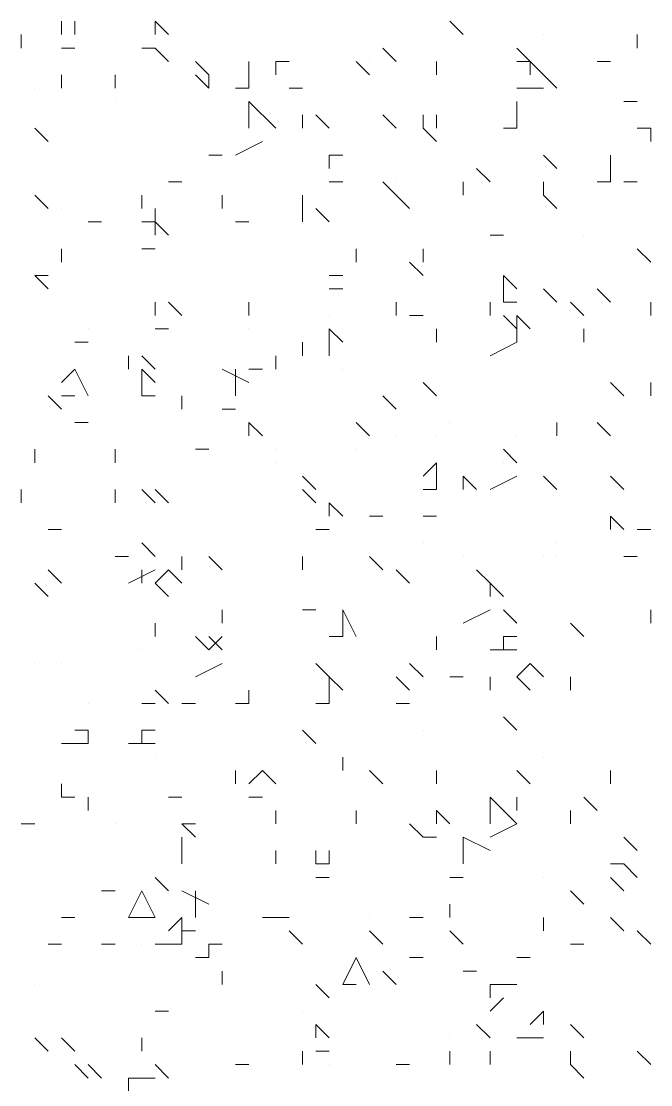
# Model space of a CAD drawing. Header units: millimetres. Extents: x 2928 to 3112, y 1220 to 1280.
# Drawn here: x 2999.8988 to 3000.0555, y 1263.0023 to 1263.2673 of the extents above; entities that cross this region are included whole.
import ezdxf

# ---------------------------------------------------------------- set-up
doc = ezdxf.new("R2010")
doc.units = ezdxf.units.MM

msp = doc.modelspace()

# ---------------------------------------------------------------- linework, layer by layer
at = {"color": 92, "linetype": 'Continuous', "lineweight": 5, "true_color": 0x00b800}
for points in [[(2999.90882, 1263.26727), (2999.90882, 1263.26394), (2999.90882, 1263.26394)], [(2999.91215, 1263.26727), (2999.91215, 1263.26394), (2999.91215, 1263.26394)], [(2999.93215, 1263.26727), (2999.93549, 1263.26394), (2999.93549, 1263.26394)], [(2999.93215, 1263.26727), (2999.93215, 1263.26394), (2999.93215, 1263.26394)], [(3000.00882, 1263.26394), (3000.00549, 1263.26727), (3000.00549, 1263.26727)], [(2999.89882, 1263.2606), (2999.89882, 1263.26394), (2999.89882, 1263.26394)], [(3000.05216, 1263.2606), (3000.05216, 1263.26394), (3000.05216, 1263.26394)], [(2999.90882, 1263.2606), (2999.91215, 1263.2606), (2999.91215, 1263.2606)], [(2999.92882, 1263.2606), (2999.93215, 1263.2606), (2999.93215, 1263.2606)], [(2999.93549, 1263.25727), (2999.93215, 1263.2606), (2999.93215, 1263.2606)], [(2999.99216, 1263.25727), (2999.98882, 1263.2606), (2999.98882, 1263.2606)], [(3000.02216, 1263.2606), (3000.02882, 1263.25394), (3000.02882, 1263.25394)], [(2999.94549, 1263.25394), (2999.94215, 1263.25727), (2999.94215, 1263.25727)], [(2999.95549, 1263.25727), (2999.95549, 1263.2506), (2999.95549, 1263.2506)], [(2999.96216, 1263.25394), (2999.96216, 1263.25727), (2999.96216, 1263.25727)], [(2999.96549, 1263.25727), (2999.96216, 1263.25727), (2999.96216, 1263.25727)], [(2999.98549, 1263.25394), (2999.98216, 1263.25727), (2999.98216, 1263.25727)], [(3000.00216, 1263.25394), (3000.00216, 1263.25727), (3000.00216, 1263.25727)], [(3000.02549, 1263.25727), (3000.02216, 1263.25727), (3000.02216, 1263.25727)], [(3000.02549, 1263.25727), (3000.02549, 1263.25394), (3000.02549, 1263.25394)], [(3000.04549, 1263.25727), (3000.04216, 1263.25727), (3000.04216, 1263.25727)], [(2999.90882, 1263.2506), (2999.90882, 1263.25394), (2999.90882, 1263.25394)], [(2999.92215, 1263.2506), (2999.92215, 1263.25394), (2999.92215, 1263.25394)], [(2999.94549, 1263.2506), (2999.94215, 1263.25394), (2999.94215, 1263.25394)], [(2999.94549, 1263.2506), (2999.94549, 1263.25394), (2999.94549, 1263.25394)], [(2999.95549, 1263.25394), (2999.95549, 1263.2506), (2999.95549, 1263.2506)], [(3000.03216, 1263.2506), (3000.02882, 1263.25394), (3000.02882, 1263.25394)], [(2999.95215, 1263.2506), (2999.95549, 1263.2506), (2999.95549, 1263.2506)], [(2999.96882, 1263.2506), (2999.96549, 1263.2506), (2999.96549, 1263.2506)], [(3000.02216, 1263.2506), (3000.02882, 1263.2506), (3000.02882, 1263.2506)], [(2999.95549, 1263.24727), (2999.96216, 1263.2406), (2999.96216, 1263.2406)], [(2999.95549, 1263.24727), (2999.95549, 1263.2406), (2999.95549, 1263.2406)], [(3000.02216, 1263.24727), (3000.02216, 1263.24394), (3000.02216, 1263.24394)], [(3000.02216, 1263.24727), (3000.02216, 1263.2406), (3000.02216, 1263.2406)], [(3000.05216, 1263.24727), (3000.04882, 1263.24727), (3000.04882, 1263.24727)], [(2999.96882, 1263.2406), (2999.96882, 1263.24394), (2999.96882, 1263.24394)], [(2999.97549, 1263.2406), (2999.97216, 1263.24394), (2999.97216, 1263.24394)], [(2999.99216, 1263.2406), (2999.98882, 1263.24394), (2999.98882, 1263.24394)], [(2999.99882, 1263.24394), (2999.99882, 1263.2406), (2999.99882, 1263.2406)], [(3000.00216, 1263.24394), (3000.00216, 1263.2406), (3000.00216, 1263.2406)], [(2999.90549, 1263.23727), (2999.90215, 1263.2406), (2999.90215, 1263.2406)], [(2999.99882, 1263.2406), (3000.00216, 1263.23727), (3000.00216, 1263.23727)], [(3000.01882, 1263.2406), (3000.02216, 1263.2406), (3000.02216, 1263.2406)], [(3000.05549, 1263.2406), (3000.05216, 1263.2406), (3000.05216, 1263.2406)], [(3000.05549, 1263.23727), (3000.05549, 1263.2406), (3000.05549, 1263.2406)], [(2999.95215, 1263.23394), (2999.95882, 1263.23727), (2999.95882, 1263.23727)], [(2999.94882, 1263.23394), (2999.94549, 1263.23394), (2999.94549, 1263.23394)], [(2999.97549, 1263.23394), (2999.97882, 1263.23394), (2999.97882, 1263.23394)], [(2999.97549, 1263.23394), (2999.97549, 1263.2306), (2999.97549, 1263.2306)], [(3000.03216, 1263.2306), (3000.02882, 1263.23394), (3000.02882, 1263.23394)], [(3000.04549, 1263.23394), (3000.04549, 1263.22727), (3000.04549, 1263.22727)], [(3000.04549, 1263.23394), (3000.04549, 1263.22727), (3000.04549, 1263.22727)], [(3000.01549, 1263.22727), (3000.01216, 1263.2306), (3000.01216, 1263.2306)], [(2999.93882, 1263.22727), (2999.93549, 1263.22727), (2999.93549, 1263.22727)], [(2999.97549, 1263.22727), (2999.97882, 1263.22727), (2999.97882, 1263.22727)], [(2999.99216, 1263.22393), (2999.98882, 1263.22727), (2999.98882, 1263.22727)], [(3000.00882, 1263.22393), (3000.00882, 1263.22727), (3000.00882, 1263.22727)], [(3000.02882, 1263.22393), (3000.02882, 1263.22727), (3000.02882, 1263.22727)], [(3000.04216, 1263.22727), (3000.04549, 1263.22727), (3000.04549, 1263.22727)], [(3000.05216, 1263.22727), (3000.04882, 1263.22727), (3000.04882, 1263.22727)], [(2999.90549, 1263.2206), (2999.90215, 1263.22393), (2999.90215, 1263.22393)], [(2999.92882, 1263.2206), (2999.92882, 1263.22393), (2999.92882, 1263.22393)], [(2999.94882, 1263.2206), (2999.94882, 1263.22393), (2999.94882, 1263.22393)], [(2999.96882, 1263.2206), (2999.96882, 1263.22393), (2999.96882, 1263.22393)], [(2999.99549, 1263.2206), (2999.99216, 1263.22393), (2999.99216, 1263.22393)], [(3000.03216, 1263.2206), (3000.02882, 1263.22393), (3000.02882, 1263.22393)], [(2999.93215, 1263.2206), (2999.93215, 1263.21727), (2999.93215, 1263.21727)], [(2999.96882, 1263.21727), (2999.96882, 1263.2206), (2999.96882, 1263.2206)], [(2999.97549, 1263.21727), (2999.97216, 1263.2206), (2999.97216, 1263.2206)], [(2999.91882, 1263.21727), (2999.91549, 1263.21727), (2999.91549, 1263.21727)], [(2999.92882, 1263.21727), (2999.93215, 1263.21727), (2999.93215, 1263.21727)], [(2999.93215, 1263.21727), (2999.93549, 1263.21393), (2999.93549, 1263.21393)], [(2999.93215, 1263.21727), (2999.93215, 1263.21393), (2999.93215, 1263.21393)], [(2999.95549, 1263.21727), (2999.95215, 1263.21727), (2999.95215, 1263.21727)], [(3000.01882, 1263.21393), (3000.01549, 1263.21393), (3000.01549, 1263.21393)], [(2999.90882, 1263.20727), (2999.90882, 1263.2106), (2999.90882, 1263.2106)], [(2999.93215, 1263.2106), (2999.92882, 1263.2106), (2999.92882, 1263.2106)], [(2999.98216, 1263.20727), (2999.98216, 1263.2106), (2999.98216, 1263.2106)], [(2999.99882, 1263.20727), (2999.99882, 1263.2106), (2999.99882, 1263.2106)], [(3000.05549, 1263.20727), (3000.05216, 1263.2106), (3000.05216, 1263.2106)], [(2999.99882, 1263.20393), (2999.99549, 1263.20727), (2999.99549, 1263.20727)], [(2999.90549, 1263.20393), (2999.90215, 1263.20393), (2999.90215, 1263.20393)], [(2999.90549, 1263.2006), (2999.90215, 1263.20393), (2999.90215, 1263.20393)], [(2999.97882, 1263.20393), (2999.97549, 1263.20393), (2999.97549, 1263.20393)], [(3000.01882, 1263.20393), (3000.02216, 1263.2006), (3000.02216, 1263.2006)], [(3000.01882, 1263.20393), (3000.01882, 1263.19727), (3000.01882, 1263.19727)], [(2999.97549, 1263.2006), (2999.97882, 1263.2006), (2999.97882, 1263.2006)], [(3000.03216, 1263.19727), (3000.02882, 1263.2006), (3000.02882, 1263.2006)], [(3000.04549, 1263.19727), (3000.04216, 1263.2006), (3000.04216, 1263.2006)], [(2999.93215, 1263.19393), (2999.93215, 1263.19727), (2999.93215, 1263.19727)], [(2999.93882, 1263.19393), (2999.93549, 1263.19727), (2999.93549, 1263.19727)], [(2999.95549, 1263.19393), (2999.95549, 1263.19727), (2999.95549, 1263.19727)], [(2999.99216, 1263.19393), (2999.99216, 1263.19727), (2999.99216, 1263.19727)], [(3000.01549, 1263.19393), (3000.01549, 1263.19727), (3000.01549, 1263.19727)], [(3000.01882, 1263.19727), (3000.02216, 1263.19727), (3000.02216, 1263.19727)], [(3000.03882, 1263.19393), (3000.03549, 1263.19727), (3000.03549, 1263.19727)], [(3000.05549, 1263.19393), (3000.05549, 1263.19727), (3000.05549, 1263.19727)], [(2999.99882, 1263.19393), (2999.99549, 1263.19393), (2999.99549, 1263.19393)], [(3000.01882, 1263.19393), (3000.02216, 1263.1906), (3000.02216, 1263.1906)], [(3000.02216, 1263.19393), (3000.02216, 1263.18727), (3000.02216, 1263.18727)], [(3000.02216, 1263.19393), (3000.02549, 1263.1906), (3000.02549, 1263.1906)], [(2999.93549, 1263.1906), (2999.93215, 1263.1906), (2999.93215, 1263.1906)], [(2999.97549, 1263.1906), (2999.97882, 1263.18727), (2999.97882, 1263.18727)], [(2999.97549, 1263.1906), (2999.97549, 1263.18727), (2999.97549, 1263.18727)], [(3000.00216, 1263.18727), (3000.00216, 1263.1906), (3000.00216, 1263.1906)], [(3000.02216, 1263.1906), (3000.02216, 1263.18727), (3000.02216, 1263.18727)], [(3000.03882, 1263.18727), (3000.03882, 1263.1906), (3000.03882, 1263.1906)], [(2999.91549, 1263.18727), (2999.91215, 1263.18727), (2999.91215, 1263.18727)], [(2999.96882, 1263.18393), (2999.96882, 1263.18727), (2999.96882, 1263.18727)], [(2999.97549, 1263.18393), (2999.97549, 1263.18727), (2999.97549, 1263.18727)], [(3000.01549, 1263.18393), (3000.02216, 1263.18727), (3000.02216, 1263.18727)], [(2999.92549, 1263.1806), (2999.92549, 1263.18393), (2999.92549, 1263.18393)], [(2999.93215, 1263.1806), (2999.92882, 1263.18393), (2999.92882, 1263.18393)], [(2999.96216, 1263.1806), (2999.96216, 1263.18393), (2999.96216, 1263.18393)], [(2999.91215, 1263.1806), (2999.90882, 1263.17727), (2999.90882, 1263.17727)], [(2999.91215, 1263.1806), (2999.91549, 1263.17393), (2999.91549, 1263.17393)], [(2999.92882, 1263.1806), (2999.93215, 1263.17727), (2999.93215, 1263.17727)], [(2999.92882, 1263.1806), (2999.92882, 1263.17393), (2999.92882, 1263.17393)], [(2999.94882, 1263.1806), (2999.95549, 1263.17727), (2999.95549, 1263.17727)], [(2999.95215, 1263.1806), (2999.95215, 1263.17393), (2999.95215, 1263.17393)], [(2999.95882, 1263.1806), (2999.95549, 1263.1806), (2999.95549, 1263.1806)], [(3000.00216, 1263.17393), (2999.99882, 1263.17727), (2999.99882, 1263.17727)], [(3000.04882, 1263.17393), (3000.04549, 1263.17727), (3000.04549, 1263.17727)], [(3000.05549, 1263.17393), (3000.05549, 1263.17727), (3000.05549, 1263.17727)], [(2999.90882, 1263.1706), (2999.90549, 1263.17393), (2999.90549, 1263.17393)], [(2999.90882, 1263.17393), (2999.91215, 1263.17393), (2999.91215, 1263.17393)], [(2999.92882, 1263.17393), (2999.93215, 1263.17393), (2999.93215, 1263.17393)], [(2999.93882, 1263.1706), (2999.93882, 1263.17393), (2999.93882, 1263.17393)], [(2999.99216, 1263.1706), (2999.98882, 1263.17393), (2999.98882, 1263.17393)], [(2999.94882, 1263.1706), (2999.95215, 1263.1706), (2999.95215, 1263.1706)], [(2999.91549, 1263.16727), (2999.91215, 1263.16727), (2999.91215, 1263.16727)], [(2999.95549, 1263.16727), (2999.95882, 1263.16393), (2999.95882, 1263.16393)], [(2999.95549, 1263.16727), (2999.95549, 1263.16393), (2999.95549, 1263.16393)], [(2999.98549, 1263.16393), (2999.98216, 1263.16727), (2999.98216, 1263.16727)], [(3000.03216, 1263.16393), (3000.03216, 1263.16727), (3000.03216, 1263.16727)], [(3000.04549, 1263.16393), (3000.04216, 1263.16727), (3000.04216, 1263.16727)], [(2999.90215, 1263.15727), (2999.90215, 1263.1606), (2999.90215, 1263.1606)], [(2999.92215, 1263.15727), (2999.92215, 1263.1606), (2999.92215, 1263.1606)], [(2999.94549, 1263.1606), (2999.94215, 1263.1606), (2999.94215, 1263.1606)], [(3000.01882, 1263.1606), (3000.02216, 1263.15727), (3000.02216, 1263.15727)], [(3000.00216, 1263.15727), (2999.99882, 1263.15393), (2999.99882, 1263.15393)], [(3000.00216, 1263.15727), (3000.00216, 1263.1506), (3000.00216, 1263.1506)], [(2999.97216, 1263.1506), (2999.96882, 1263.15393), (2999.96882, 1263.15393)], [(3000.00882, 1263.1506), (3000.00882, 1263.15393), (3000.00882, 1263.15393)], [(3000.01216, 1263.1506), (3000.00882, 1263.15393), (3000.00882, 1263.15393)], [(3000.01549, 1263.1506), (3000.02216, 1263.15393), (3000.02216, 1263.15393)], [(3000.03216, 1263.1506), (3000.02882, 1263.15393), (3000.02882, 1263.15393)], [(3000.04882, 1263.1506), (3000.04549, 1263.15393), (3000.04549, 1263.15393)], [(2999.89882, 1263.14727), (2999.89882, 1263.1506), (2999.89882, 1263.1506)], [(2999.92215, 1263.14727), (2999.92215, 1263.1506), (2999.92215, 1263.1506)], [(2999.93215, 1263.14727), (2999.92882, 1263.1506), (2999.92882, 1263.1506)], [(2999.93549, 1263.14727), (2999.93215, 1263.1506), (2999.93215, 1263.1506)], [(2999.97216, 1263.14727), (2999.96882, 1263.1506), (2999.96882, 1263.1506)], [(2999.99882, 1263.1506), (3000.00216, 1263.1506), (3000.00216, 1263.1506)], [(2999.97549, 1263.14727), (2999.97882, 1263.14393), (2999.97882, 1263.14393)], [(2999.97549, 1263.14727), (2999.97549, 1263.14393), (2999.97549, 1263.14393)], [(2999.98882, 1263.14393), (2999.98549, 1263.14393), (2999.98549, 1263.14393)], [(3000.00216, 1263.14393), (2999.99882, 1263.14393), (2999.99882, 1263.14393)], [(3000.04549, 1263.14393), (3000.04882, 1263.1406), (3000.04882, 1263.1406)], [(3000.04549, 1263.14393), (3000.04549, 1263.1406), (3000.04549, 1263.1406)], [(2999.90882, 1263.1406), (2999.90549, 1263.1406), (2999.90549, 1263.1406)], [(2999.97216, 1263.1406), (2999.97549, 1263.1406), (2999.97549, 1263.1406)], [(3000.05549, 1263.1406), (3000.05216, 1263.1406), (3000.05216, 1263.1406)], [(2999.92882, 1263.13727), (2999.93215, 1263.13393), (2999.93215, 1263.13393)], [(2999.92549, 1263.13393), (2999.92215, 1263.13393), (2999.92215, 1263.13393)], [(2999.93882, 1263.1306), (2999.93882, 1263.13393), (2999.93882, 1263.13393)], [(2999.94882, 1263.1306), (2999.94549, 1263.13393), (2999.94549, 1263.13393)], [(2999.96882, 1263.1306), (2999.96882, 1263.13393), (2999.96882, 1263.13393)], [(2999.98882, 1263.1306), (2999.98549, 1263.13393), (2999.98549, 1263.13393)], [(3000.05216, 1263.13393), (3000.04882, 1263.13393), (3000.04882, 1263.13393)], [(2999.90882, 1263.12727), (2999.90549, 1263.1306), (2999.90549, 1263.1306)], [(2999.92549, 1263.12727), (2999.93215, 1263.1306), (2999.93215, 1263.1306)], [(2999.92882, 1263.12727), (2999.92882, 1263.1306), (2999.92882, 1263.1306)], [(2999.93549, 1263.1306), (2999.93215, 1263.12727), (2999.93215, 1263.12727)], [(2999.93549, 1263.1306), (2999.93882, 1263.12727), (2999.93882, 1263.12727)], [(2999.99549, 1263.12727), (2999.99216, 1263.1306), (2999.99216, 1263.1306)], [(3000.01549, 1263.12727), (3000.01216, 1263.1306), (3000.01216, 1263.1306)], [(2999.90549, 1263.12393), (2999.90215, 1263.12727), (2999.90215, 1263.12727)], [(2999.93215, 1263.12727), (2999.93549, 1263.12393), (2999.93549, 1263.12393)], [(3000.01549, 1263.12727), (3000.01882, 1263.12393), (3000.01882, 1263.12393)], [(3000.01549, 1263.12727), (3000.01549, 1263.12393), (3000.01549, 1263.12393)], [(2999.94882, 1263.11727), (2999.94882, 1263.1206), (2999.94882, 1263.1206)], [(2999.97216, 1263.1206), (2999.96882, 1263.1206), (2999.96882, 1263.1206)], [(2999.97216, 1263.1206), (2999.96882, 1263.1206), (2999.96882, 1263.1206)], [(2999.97882, 1263.1206), (2999.98216, 1263.11393), (2999.98216, 1263.11393)], [(2999.97882, 1263.1206), (2999.97882, 1263.11393), (2999.97882, 1263.11393)], [(3000.00882, 1263.11727), (3000.01549, 1263.1206), (3000.01549, 1263.1206)], [(3000.02216, 1263.11727), (3000.01882, 1263.1206), (3000.01882, 1263.1206)], [(3000.05549, 1263.11727), (3000.05549, 1263.1206), (3000.05549, 1263.1206)], [(2999.93215, 1263.11393), (2999.93215, 1263.11727), (2999.93215, 1263.11727)], [(3000.03882, 1263.11393), (3000.03549, 1263.11727), (3000.03549, 1263.11727)], [(2999.94549, 1263.1106), (2999.94215, 1263.11393), (2999.94215, 1263.11393)], [(2999.94549, 1263.11393), (2999.94882, 1263.1106), (2999.94882, 1263.1106)], [(2999.94882, 1263.11393), (2999.94549, 1263.1106), (2999.94549, 1263.1106)], [(2999.97549, 1263.11393), (2999.97882, 1263.11393), (2999.97882, 1263.11393)], [(3000.00216, 1263.1106), (3000.00216, 1263.11393), (3000.00216, 1263.11393)], [(3000.01882, 1263.11393), (3000.02216, 1263.11393), (3000.02216, 1263.11393)], [(3000.01882, 1263.11393), (3000.01882, 1263.1106), (3000.01882, 1263.1106)], [(3000.01549, 1263.1106), (3000.02216, 1263.1106), (3000.02216, 1263.1106)], [(2999.94215, 1263.10393), (2999.94882, 1263.10727), (2999.94882, 1263.10727)], [(2999.97549, 1263.10393), (2999.97216, 1263.10727), (2999.97216, 1263.10727)], [(2999.99882, 1263.10393), (2999.99549, 1263.10727), (2999.99549, 1263.10727)], [(3000.02549, 1263.10727), (3000.02216, 1263.10393), (3000.02216, 1263.10393)], [(3000.02549, 1263.10727), (3000.02882, 1263.10393), (3000.02882, 1263.10393)], [(2999.97549, 1263.10393), (2999.97882, 1263.1006), (2999.97882, 1263.1006)], [(2999.97549, 1263.10393), (2999.97549, 1263.1006), (2999.97549, 1263.1006)], [(2999.99549, 1263.1006), (2999.99216, 1263.10393), (2999.99216, 1263.10393)], [(3000.00882, 1263.10393), (3000.00549, 1263.10393), (3000.00549, 1263.10393)], [(3000.01549, 1263.1006), (3000.01549, 1263.10393), (3000.01549, 1263.10393)], [(3000.02216, 1263.10393), (3000.02549, 1263.1006), (3000.02549, 1263.1006)], [(3000.03549, 1263.1006), (3000.03549, 1263.10393), (3000.03549, 1263.10393)], [(3000.03549, 1263.1006), (3000.03549, 1263.10393), (3000.03549, 1263.10393)], [(2999.93549, 1263.09727), (2999.93215, 1263.1006), (2999.93215, 1263.1006)], [(2999.95549, 1263.09727), (2999.95549, 1263.1006), (2999.95549, 1263.1006)], [(2999.97549, 1263.09727), (2999.97549, 1263.1006), (2999.97549, 1263.1006)], [(2999.93215, 1263.09727), (2999.92882, 1263.09727), (2999.92882, 1263.09727)], [(2999.94215, 1263.09727), (2999.93882, 1263.09727), (2999.93882, 1263.09727)], [(2999.95549, 1263.09727), (2999.95215, 1263.09727), (2999.95215, 1263.09727)], [(2999.97216, 1263.09727), (2999.97549, 1263.09727), (2999.97549, 1263.09727)], [(2999.99549, 1263.09727), (2999.99216, 1263.09727), (2999.99216, 1263.09727)], [(3000.02216, 1263.0906), (3000.01882, 1263.09393), (3000.01882, 1263.09393)], [(2999.91549, 1263.0906), (2999.91215, 1263.0906), (2999.91215, 1263.0906)], [(2999.91549, 1263.0906), (2999.91549, 1263.08727), (2999.91549, 1263.08727)], [(2999.92882, 1263.0906), (2999.93215, 1263.0906), (2999.93215, 1263.0906)], [(2999.92882, 1263.0906), (2999.92882, 1263.08727), (2999.92882, 1263.08727)], [(2999.97216, 1263.08727), (2999.96882, 1263.0906), (2999.96882, 1263.0906)], [(2999.90882, 1263.08727), (2999.91549, 1263.08727), (2999.91549, 1263.08727)], [(2999.91215, 1263.08727), (2999.90882, 1263.08727), (2999.90882, 1263.08727)], [(2999.92549, 1263.08727), (2999.93215, 1263.08727), (2999.93215, 1263.08727)], [(2999.97882, 1263.0806), (2999.97882, 1263.08393), (2999.97882, 1263.08393)], [(2999.95215, 1263.07727), (2999.95215, 1263.0806), (2999.95215, 1263.0806)], [(2999.95882, 1263.0806), (2999.95549, 1263.07727), (2999.95549, 1263.07727)], [(2999.95882, 1263.0806), (2999.96216, 1263.07727), (2999.96216, 1263.07727)], [(2999.98882, 1263.07727), (2999.98549, 1263.0806), (2999.98549, 1263.0806)], [(3000.00216, 1263.07727), (3000.00216, 1263.0806), (3000.00216, 1263.0806)], [(3000.02549, 1263.07727), (3000.02216, 1263.0806), (3000.02216, 1263.0806)], [(3000.04549, 1263.07727), (3000.04549, 1263.0806), (3000.04549, 1263.0806)], [(2999.90882, 1263.07393), (2999.90882, 1263.07727), (2999.90882, 1263.07727)], [(2999.91215, 1263.07393), (2999.90882, 1263.07393), (2999.90882, 1263.07393)], [(2999.91549, 1263.0706), (2999.91549, 1263.07393), (2999.91549, 1263.07393)], [(2999.93882, 1263.07393), (2999.93549, 1263.07393), (2999.93549, 1263.07393)], [(2999.95549, 1263.07393), (2999.95882, 1263.07393), (2999.95882, 1263.07393)], [(3000.01549, 1263.07393), (3000.02216, 1263.06727), (3000.02216, 1263.06727)], [(3000.01549, 1263.07393), (3000.01549, 1263.06727), (3000.01549, 1263.06727)], [(3000.02216, 1263.0706), (3000.02216, 1263.07393), (3000.02216, 1263.07393)], [(3000.04216, 1263.0706), (3000.03882, 1263.07393), (3000.03882, 1263.07393)], [(2999.96216, 1263.06727), (2999.96216, 1263.0706), (2999.96216, 1263.0706)], [(2999.98216, 1263.06727), (2999.98216, 1263.0706), (2999.98216, 1263.0706)], [(3000.00216, 1263.0706), (3000.00549, 1263.06727), (3000.00549, 1263.06727)], [(3000.00216, 1263.06727), (3000.00216, 1263.0706), (3000.00216, 1263.0706)], [(3000.00216, 1263.06727), (3000.00216, 1263.0706), (3000.00216, 1263.0706)], [(3000.01549, 1263.06727), (3000.01549, 1263.0706), (3000.01549, 1263.0706)], [(3000.03549, 1263.06727), (3000.03549, 1263.0706), (3000.03549, 1263.0706)], [(2999.90215, 1263.06727), (2999.89882, 1263.06727), (2999.89882, 1263.06727)], [(2999.94215, 1263.06727), (2999.93882, 1263.06727), (2999.93882, 1263.06727)], [(2999.94215, 1263.06393), (2999.93882, 1263.06727), (2999.93882, 1263.06727)], [(2999.99882, 1263.06393), (2999.99549, 1263.06727), (2999.99549, 1263.06727)], [(3000.01549, 1263.06393), (3000.02216, 1263.06727), (3000.02216, 1263.06727)], [(2999.93882, 1263.0606), (2999.93882, 1263.06393), (2999.93882, 1263.06393)], [(2999.99882, 1263.06393), (3000.00216, 1263.06393), (3000.00216, 1263.06393)], [(3000.00882, 1263.06393), (3000.01549, 1263.0606), (3000.01549, 1263.0606)], [(3000.00882, 1263.06393), (3000.00882, 1263.05727), (3000.00882, 1263.05727)], [(3000.05216, 1263.0606), (3000.04882, 1263.06393), (3000.04882, 1263.06393)], [(2999.93882, 1263.05727), (2999.93882, 1263.0606), (2999.93882, 1263.0606)], [(2999.96216, 1263.05727), (2999.96216, 1263.0606), (2999.96216, 1263.0606)], [(2999.97216, 1263.0606), (2999.97216, 1263.05727), (2999.97216, 1263.05727)], [(2999.97549, 1263.0606), (2999.97549, 1263.05727), (2999.97549, 1263.05727)], [(2999.97549, 1263.05727), (2999.97216, 1263.05727), (2999.97216, 1263.05727)], [(3000.04882, 1263.05727), (3000.04549, 1263.05727), (3000.04549, 1263.05727)], [(3000.04882, 1263.05727), (3000.05216, 1263.05393), (3000.05216, 1263.05393)], [(2999.93549, 1263.0506), (2999.93215, 1263.05393), (2999.93215, 1263.05393)], [(2999.97216, 1263.05393), (2999.97549, 1263.05393), (2999.97549, 1263.05393)], [(3000.00549, 1263.05393), (3000.00882, 1263.05393), (3000.00882, 1263.05393)], [(3000.04549, 1263.05393), (3000.04882, 1263.0506), (3000.04882, 1263.0506)], [(2999.92215, 1263.0506), (2999.91882, 1263.0506), (2999.91882, 1263.0506)], [(2999.92882, 1263.0506), (2999.92549, 1263.04393), (2999.92549, 1263.04393)], [(2999.92882, 1263.0506), (2999.93215, 1263.04393), (2999.93215, 1263.04393)], [(2999.93882, 1263.0506), (2999.94549, 1263.04727), (2999.94549, 1263.04727)], [(2999.94215, 1263.0506), (2999.94215, 1263.04393), (2999.94215, 1263.04393)], [(3000.03882, 1263.04727), (3000.03549, 1263.0506), (3000.03549, 1263.0506)], [(3000.00549, 1263.04393), (3000.00549, 1263.04727), (3000.00549, 1263.04727)], [(2999.91215, 1263.04393), (2999.90882, 1263.04393), (2999.90882, 1263.04393)], [(2999.92549, 1263.04393), (2999.93215, 1263.04393), (2999.93215, 1263.04393)], [(2999.93882, 1263.04393), (2999.93549, 1263.0406), (2999.93549, 1263.0406)], [(2999.93882, 1263.04393), (2999.93882, 1263.03727), (2999.93882, 1263.03727)], [(2999.96216, 1263.04393), (2999.95882, 1263.04393), (2999.95882, 1263.04393)], [(2999.96549, 1263.04393), (2999.96216, 1263.04393), (2999.96216, 1263.04393)], [(2999.99882, 1263.04393), (2999.99549, 1263.04393), (2999.99549, 1263.04393)], [(3000.02882, 1263.0406), (3000.02882, 1263.04393), (3000.02882, 1263.04393)], [(3000.04882, 1263.0406), (3000.04549, 1263.04393), (3000.04549, 1263.04393)], [(2999.93882, 1263.0406), (2999.94215, 1263.0406), (2999.94215, 1263.0406)], [(2999.96882, 1263.03727), (2999.96549, 1263.0406), (2999.96549, 1263.0406)], [(2999.98882, 1263.03727), (2999.98549, 1263.0406), (2999.98549, 1263.0406)], [(3000.00882, 1263.03727), (3000.00549, 1263.0406), (3000.00549, 1263.0406)], [(3000.05549, 1263.03727), (3000.05216, 1263.0406), (3000.05216, 1263.0406)], [(2999.90882, 1263.03727), (2999.90549, 1263.03727), (2999.90549, 1263.03727)], [(2999.92215, 1263.03727), (2999.91882, 1263.03727), (2999.91882, 1263.03727)], [(2999.93215, 1263.03727), (2999.93882, 1263.03727), (2999.93882, 1263.03727)], [(2999.94882, 1263.03727), (2999.94549, 1263.03727), (2999.94549, 1263.03727)], [(2999.94549, 1263.03393), (2999.94549, 1263.03727), (2999.94549, 1263.03727)], [(3000.03882, 1263.03727), (3000.03549, 1263.03727), (3000.03549, 1263.03727)], [(2999.94549, 1263.03393), (2999.94215, 1263.03393), (2999.94215, 1263.03393)], [(2999.98216, 1263.03393), (2999.97882, 1263.02727), (2999.97882, 1263.02727)], [(2999.98216, 1263.03393), (2999.98549, 1263.02727), (2999.98549, 1263.02727)], [(2999.99882, 1263.03393), (2999.99549, 1263.03393), (2999.99549, 1263.03393)], [(3000.02549, 1263.03393), (3000.02216, 1263.03393), (3000.02216, 1263.03393)], [(2999.94882, 1263.02727), (2999.94882, 1263.0306), (2999.94882, 1263.0306)], [(2999.99216, 1263.02727), (2999.98882, 1263.0306), (2999.98882, 1263.0306)], [(3000.01216, 1263.0306), (3000.00882, 1263.0306), (3000.00882, 1263.0306)], [(2999.97549, 1263.02393), (2999.97216, 1263.02727), (2999.97216, 1263.02727)], [(2999.97882, 1263.02727), (2999.98216, 1263.02727), (2999.98216, 1263.02727)], [(3000.01549, 1263.02727), (3000.02216, 1263.02727), (3000.02216, 1263.02727)], [(3000.01549, 1263.02727), (3000.01549, 1263.02393), (3000.01549, 1263.02393)], [(3000.01549, 1263.0206), (3000.01882, 1263.02393), (3000.01882, 1263.02393)], [(2999.93549, 1263.0206), (2999.93215, 1263.0206), (2999.93215, 1263.0206)], [(3000.02882, 1263.0206), (3000.02549, 1263.01727), (3000.02549, 1263.01727)], [(3000.02882, 1263.0206), (3000.02882, 1263.01727), (3000.02882, 1263.01727)], [(2999.97216, 1263.01727), (2999.97549, 1263.01393), (2999.97549, 1263.01393)], [(2999.97216, 1263.01727), (2999.97216, 1263.01393), (2999.97216, 1263.01393)], [(3000.01549, 1263.01393), (3000.01216, 1263.01727), (3000.01216, 1263.01727)], [(3000.03882, 1263.01393), (3000.03549, 1263.01727), (3000.03549, 1263.01727)], [(2999.90549, 1263.0106), (2999.90215, 1263.01393), (2999.90215, 1263.01393)], [(2999.91215, 1263.0106), (2999.90882, 1263.01393), (2999.90882, 1263.01393)], [(2999.92882, 1263.0106), (2999.92882, 1263.01393), (2999.92882, 1263.01393)], [(3000.02216, 1263.01393), (3000.02882, 1263.01393), (3000.02882, 1263.01393)], [(2999.96882, 1263.00727), (2999.96882, 1263.0106), (2999.96882, 1263.0106)], [(2999.97216, 1263.0106), (2999.97549, 1263.0106), (2999.97549, 1263.0106)], [(3000.00549, 1263.00727), (3000.00549, 1263.0106), (3000.00549, 1263.0106)], [(3000.01549, 1263.00727), (3000.01549, 1263.0106), (3000.01549, 1263.0106)], [(3000.03549, 1263.00727), (3000.03549, 1263.0106), (3000.03549, 1263.0106)], [(3000.05549, 1263.00727), (3000.05216, 1263.0106), (3000.05216, 1263.0106)], [(2999.91549, 1263.00393), (2999.91215, 1263.00727), (2999.91215, 1263.00727)], [(2999.91549, 1263.00727), (2999.91882, 1263.00393), (2999.91882, 1263.00393)], [(2999.93549, 1263.00393), (2999.93215, 1263.00727), (2999.93215, 1263.00727)], [(2999.95549, 1263.00727), (2999.95215, 1263.00727), (2999.95215, 1263.00727)], [(2999.99549, 1263.00727), (2999.99216, 1263.00727), (2999.99216, 1263.00727)], [(2999.99549, 1263.00727), (2999.99216, 1263.00727), (2999.99216, 1263.00727)], [(3000.03882, 1263.00393), (3000.03549, 1263.00727), (3000.03549, 1263.00727)], [(2999.92549, 1263.00393), (2999.93215, 1263.00393), (2999.93215, 1263.00393)], [(2999.92549, 1263.00393), (2999.92549, 1263.0006), (2999.92549, 1263.0006)]]:
    msp.add_lwpolyline(points, dxfattribs=at)
for points in [[(3000.02882, 1263.26394), (3000.02882, 1263.26394)], [(2999.98549, 1263.25727), (2999.98549, 1263.25727)], [(3000.02216, 1263.25727), (3000.02216, 1263.25727)], [(2999.90215, 1263.2506), (2999.90215, 1263.2506)], [(2999.92215, 1263.24727), (2999.92215, 1263.24727)], [(2999.92882, 1263.24727), (2999.92882, 1263.24727)], [(2999.99882, 1263.2406), (2999.99882, 1263.2406)], [(2999.99216, 1263.22727), (2999.99216, 1263.22727)], [(2999.99216, 1263.22727), (2999.99216, 1263.22727)], [(2999.90882, 1263.2206), (2999.90882, 1263.2206)], [(2999.93215, 1263.2206), (2999.93215, 1263.2206)], [(2999.92882, 1263.21393), (2999.92882, 1263.21393)], [(3000.03882, 1263.21393), (3000.03882, 1263.21393)], [(2999.93215, 1263.2106), (2999.93215, 1263.2106)], [(2999.97882, 1263.20393), (2999.97882, 1263.20393)], [(2999.97549, 1263.19393), (2999.97549, 1263.19393)], [(3000.02216, 1263.19393), (3000.02216, 1263.19393)], [(2999.91549, 1263.1906), (2999.91549, 1263.1906)], [(2999.95549, 1263.1906), (2999.95549, 1263.1906)], [(3000.02216, 1263.1906), (3000.02216, 1263.1906)], [(2999.97882, 1263.1806), (2999.97882, 1263.1806)], [(3000.00549, 1263.16727), (3000.00549, 1263.16727)], [(2999.93882, 1263.16393), (2999.93882, 1263.16393)], [(2999.95549, 1263.16393), (2999.95549, 1263.16393)], [(2999.99216, 1263.16393), (2999.99216, 1263.16393)], [(3000.00216, 1263.16393), (3000.00216, 1263.16393)], [(3000.02216, 1263.16393), (3000.02216, 1263.16393)], [(2999.96216, 1263.1606), (2999.96216, 1263.1606)], [(2999.98216, 1263.1606), (2999.98216, 1263.1606)], [(2999.96216, 1263.15727), (2999.96216, 1263.15727)], [(3000.01882, 1263.15727), (3000.01882, 1263.15727)], [(3000.05549, 1263.14393), (3000.05549, 1263.14393)], [(3000.04549, 1263.1406), (3000.04549, 1263.1406)], [(2999.99882, 1263.13727), (2999.99882, 1263.13727)], [(3000.03216, 1263.13727), (3000.03216, 1263.13727)], [(2999.92215, 1263.13393), (2999.92215, 1263.13393)], [(2999.92882, 1263.13393), (2999.92882, 1263.13393)], [(2999.94549, 1263.13393), (2999.94549, 1263.13393)], [(3000.00882, 1263.13393), (3000.00882, 1263.13393)], [(3000.02882, 1263.13393), (3000.02882, 1263.13393)], [(3000.03216, 1263.13393), (3000.03216, 1263.13393)], [(2999.97882, 1263.11393), (2999.97882, 1263.11393)], [(2999.92882, 1263.1106), (2999.92882, 1263.1106)], [(2999.90215, 1263.10727), (2999.90215, 1263.10727)], [(2999.90882, 1263.10727), (2999.90882, 1263.10727)], [(3000.05549, 1263.10393), (3000.05549, 1263.10393)], [(2999.91549, 1263.09727), (2999.91549, 1263.09727)], [(2999.99882, 1263.0906), (2999.99882, 1263.0906)], [(2999.93215, 1263.08393), (2999.93215, 1263.08393)], [(3000.02882, 1263.08393), (3000.02882, 1263.08393)], [(2999.92215, 1263.06727), (2999.92215, 1263.06727)], [(3000.00216, 1263.06727), (3000.00216, 1263.06727)], [(3000.02882, 1263.05393), (3000.02882, 1263.05393)], [(2999.98549, 1263.04393), (2999.98549, 1263.04393)], [(2999.92882, 1263.03727), (2999.92882, 1263.03727)], [(2999.90215, 1263.02727), (2999.90215, 1263.02727)], [(2999.96882, 1263.0206), (2999.96882, 1263.0206)], [(3000.00549, 1263.01393), (3000.00549, 1263.01393)], [(3000.04549, 1263.01393), (3000.04549, 1263.01393)], [(2999.97549, 1263.00727), (2999.97549, 1263.00727)], [(2999.91549, 1263.00393), (2999.91549, 1263.00393)], [(2999.92882, 1263.00393), (2999.92882, 1263.00393)]]:
    msp.add_lwpolyline(points, close=True, dxfattribs=at)

doc.saveas('drawing.dxf')
